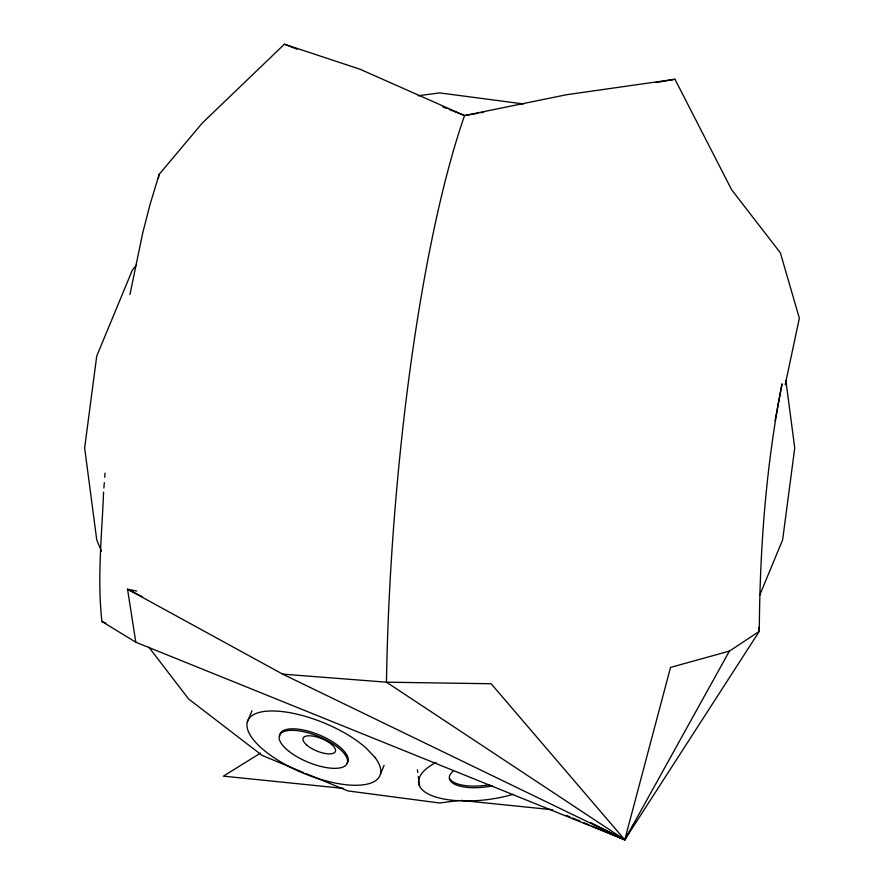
<?xml version="1.0" encoding="UTF-8"?>
<svg xmlns="http://www.w3.org/2000/svg" width="884" height="884" viewBox="0 0 884 884"><rect width="100%" height="100%" fill="white"/><g stroke="black" fill="none" stroke-linecap="round" stroke-linejoin="round"><path stroke-width="1.33" d="M103.583 492.101C101.903 535.152 97.063 578.545 101.936 621.507L135.816 642.226L624.767 839.8L759.279 631.375C759.842 548.434 765.964 465.282 782.064 383.833L777.997 405.104M103.892 488.045L104.312 482.631M104.732 477.227L105.041 473.172M775.003 420.939L777.787 406.43M129.937 294.582L142.777 232.735L150.059 204.436L159.175 174.358L202.27 123.075L284.416 44.2L360.053 69.239L464.553 115.561L478.133 113.229M158.335 178.358L159.175 174.358M785.191 384.772L799.357 318.207L780.373 252.824L731.654 189.806L674.967 79.273L566.545 94.721L464.553 115.561L449.227 109.494M247.299 722.051L251.995 710.703M380.418 774.185L384.076 765.356M759.688 595.252L782.638 539.848L794.738 447.956L785.843 380.385M758.892 627.375L759.279 631.375L729.388 651.121L624.767 839.8L591.694 825.987M630.292 830.231L624.767 839.8L609.695 832.927M631.673 827.833L633.74 824.242M136.357 265.023L132.213 270.427L96.743 356.064L84.643 447.956L96.743 539.848L101.439 551.185M260.548 753.08L223.387 776.141L343.633 788.418M729.388 651.121L670.525 667.42L624.767 839.8L282.637 674.127L127.528 589.197L135.816 642.226M480.841 112.754L483.559 112.29M655.961 82.555L674.967 79.273M418.066 95.759L439.691 92.908L523.472 103.936M458.608 800.506L439.691 803.004L347.799 790.904L306.24 773.688M282.637 674.127L386.452 682.183L491.15 683.752L624.767 839.8L590.313 822.429M461.139 800.407L552.688 809.755M136.711 591.087L127.528 589.197L142.302 596.645M284.416 44.2L297.19 49.261M442.84 106.964L446.663 108.478M303.72 772.649L262.161 755.433L188.635 699.012L148.81 647.11M101.936 621.507L105.749 623.098M566.257 815.368L570.069 816.96M572.611 818.02L580.247 821.214M584.059 822.805L589.153 824.927M618.656 836.596L624.767 839.8L386.452 682.183A507.593 92.93 -85.8 0 1 464.553 115.561M417.403 769.787L417.756 772.505M418.298 776.583L419.546 786.086M513.14 794.329A66.985 25.448 -7.5 0 1 431.414 795.456A66.985 25.448 -7.5 0 1 435.978 762.461M279.72 735.919A36.642 13.923 22.5 0 1 318.627 734.703A36.642 13.923 22.5 0 1 347.036 763.19M492.41 785.81A34.896 13.26 -7.5 0 1 456.94 785.213A34.896 13.26 -7.5 0 1 452.951 771.323M489.659 784.705A34.896 13.26 -7.5 0 1 449.459 778.019M375.004 757.455L365.877 747.831A71.56 27.183 22.5 0 0 253.708 714.57A71.56 27.183 22.5 0 0 312.671 776.771A71.56 27.183 22.5 0 0 375.004 757.455M289.013 751.378A36.642 13.923 22.5 0 0 346.418 764.682A36.642 13.923 22.5 0 0 304.66 731.93A36.642 13.923 22.5 0 0 289.013 751.378M306.759 745.068A17.448 6.63 22.5 0 0 334.594 752.56A17.448 6.63 22.5 0 0 316.439 736.88A17.448 6.63 22.5 0 0 306.759 745.068"/></g></svg>
